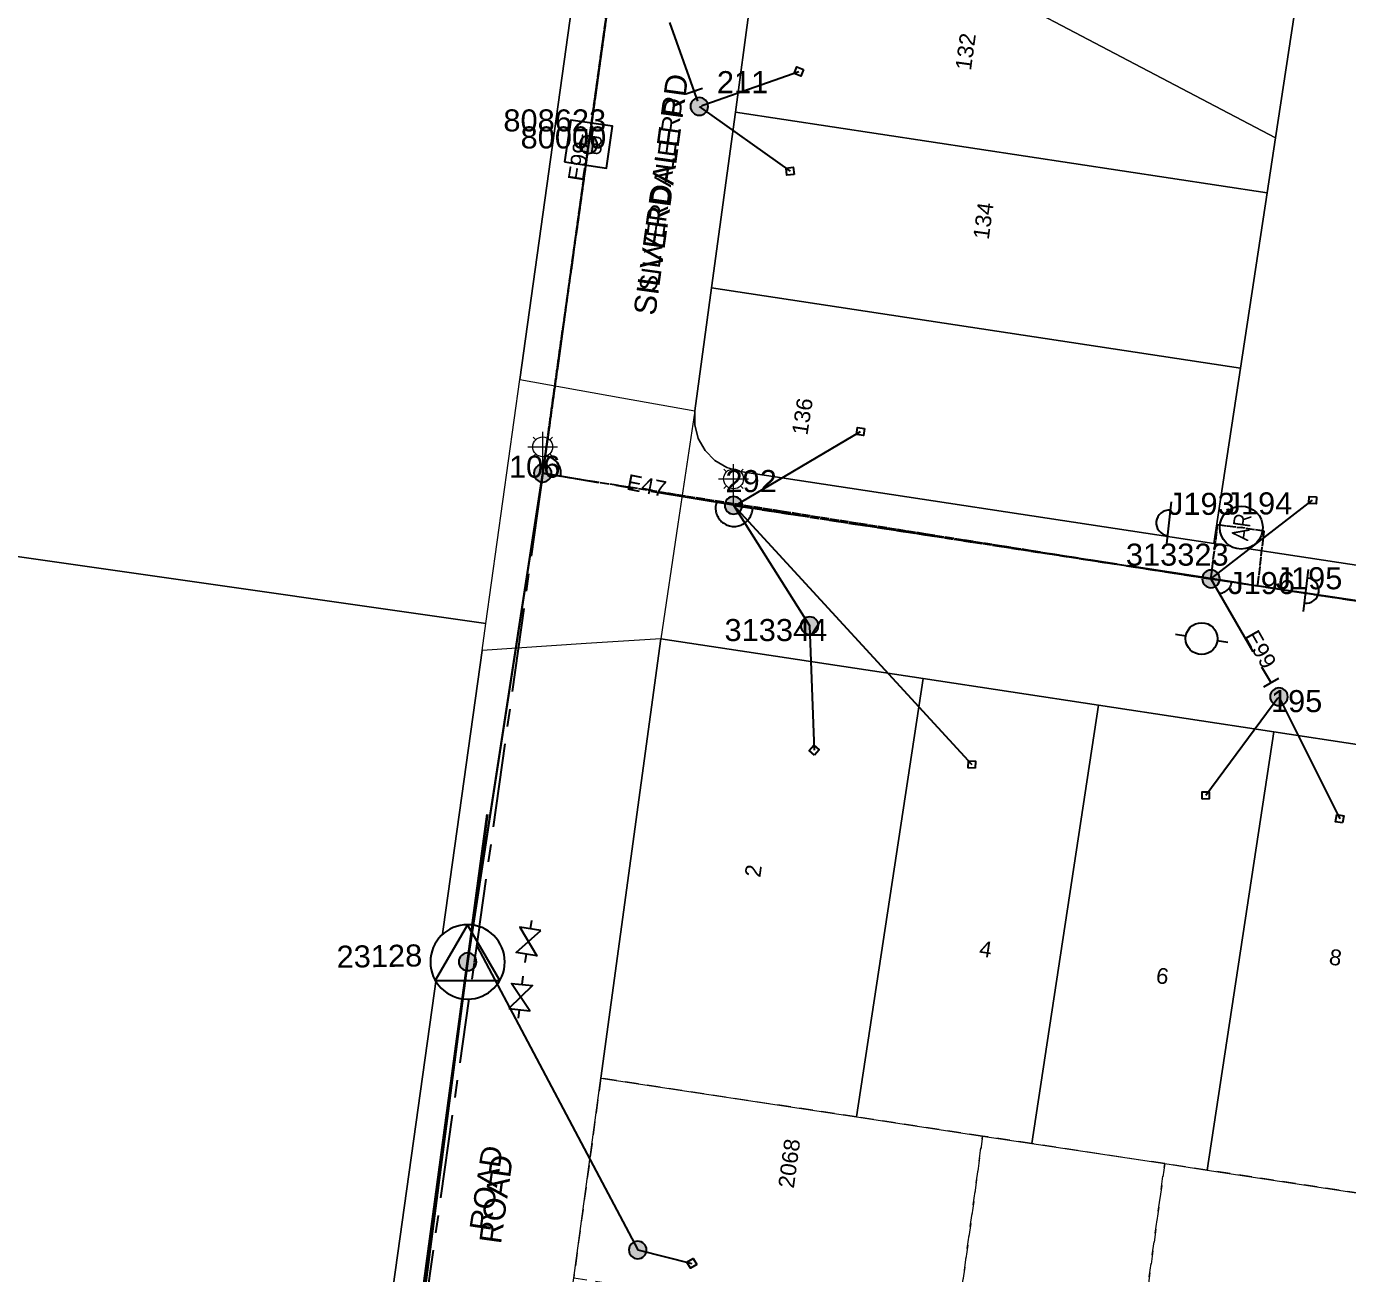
# Model space of a CAD drawing. Header units: metres. Extents: x 277548 to 280124, y 6243677 to 6246862.
# Drawn here: x 278435.7 to 278585.5, y 6245310 to 6245451.4 of the extents above; entities that cross this region are included whole.
import ezdxf
from ezdxf.enums import TextEntityAlignment as Align

# ---------------------------------------------------------------- set-up
doc = ezdxf.new("R2010")
doc.units = ezdxf.units.M
for name, pattern in [('Cable Exist OH', [1, 1, 0]), ('Dash', [5, 3, -2]), ('IECLCENT', [15.5, 9.5, -2, 2, -2])]:
    doc.linetypes.add(name, pattern=pattern)
doc.layers.get('0').update_dxf_attribs({"color": 6})
doc.layers.add('_User ZSTG1-1-1', color=7, linetype='Continuous', lineweight=0, true_color=0x0000f0)
doc.layers.add('Cadastre Land Parcels_SP_EXT', color=9, linetype='Continuous', lineweight=5)
doc.layers.add('Cadastre Roads_SP_EXT', color=94, linetype='Continuous', lineweight=15)
for name, color, linetype in [('Equip_LV_EXT', 7, 'Continuous'), ('Equip_SP_HV_EXT', 7, 'Continuous'), ('Equip_SP_SL_EXT', 7, 'Continuous'), ('Mains_LV_EXT', 7, 'Continuous'), ('Mains_SL_EXT', 7, 'Continuous'), ('Notes_HV_MISC', 7, 'Continuous'), ('Notes_LV_MISC', 7, 'Continuous'), ('Services_SP_EXT', 7, 'Continuous'), ('Span_SP_MISC', 7, 'Continuous'), ('Sub_SP_TR_HV_LV_EXT', 7, 'Continuous'), ('SupportsOH_SP_TR_HV_LV_SL_EXT', 7, 'Continuous')]:
    doc.layers.add(name, color=color, linetype=linetype)
doc.styles.add('POLE_LABEL', font='arial.ttf')
doc.styles.get("Standard").update_dxf_attribs({"font": 'arial.ttf'})
doc.styles.add('SWITCH_LABEL', font='arial.ttf', dxfattribs={"height": 2.5})

# ---------------------------------------------------------------- blocks, each defined once
blk = doc.blocks.new('SUB_POLE_EXT')
blk.add_wipeout([(0, 4.22), (0.42, 4.2), (0.83, 4.14), (1.21, 4.05), (1.62, 3.9), (1.99, 3.72), (2.35, 3.51), (2.68, 3.26), (2.99, 2.99), (3.28, 2.66), (3.52, 2.34), (3.76, 1.92), (3.9, 1.62), (4.04, 1.23), (4.18, 0.63), (4.22, 0), (4.18, -0.61), (4.06, -1.15), (3.9, -1.62), (3.58, -2.24), (3.22, -2.73), (2.97, -3.01), (2.68, -3.26), (2.36, -3.5), (2, -3.72), (1.64, -3.89), (1.25, -4.03), (0.82, -4.14), (0.42, -4.2), (0, -4.22), (-0.41, -4.2), (-0.8, -4.15), (-1.21, -4.05), (-1.62, -3.9), (-1.99, -3.73), (-2.35, -3.51), (-2.68, -3.26), (-2.96, -3.02), (-3.23, -2.72), (-3.51, -2.35), (-3.71, -2.01), (-3.91, -1.6), (-4.05, -1.21), (-4.16, -0.76), (-4.22, -0.14), (-4.21, 0.39), (-4.14, 0.83), (-4.03, 1.27), (-3.9, 1.63), (-3.71, 2.02), (-3.5, 2.37), (-3.28, 2.67), (-2.99, 2.99), (-2.68, 3.27), (-2.33, 3.52), (-1.98, 3.73), (-1.63, 3.9), (-1.2, 4.05), (-0.78, 4.15), (-0.4, 4.21)])
blk.add_line((2.16, 0.48), (2.16, 0.48, 0))
blk.add_lwpolyline([(-4.22, 0, 1), (4.22, 0, 1)], format="xyb", close=True)
blk.add_lwpolyline([(2.14, 0.52), (0, 4.22), (-3.66, -2.11), (3.66, -2.11)], close=True)
for tag, height, flags, p in [('ASSET_NUM', 2.5, 8, (2, 2)), ('STREET_CODE', 0.2, 9, (1.5, 0)), ('CONSTRUCTED_VOLTAGE', 0.2, 9, (1.5, -0.2)), ('OPERATING_VOLTAGE', 0.2, 9, (1.5, -0.6)), ('OPERATED_BY', 0.2, 9, (1.5, -0.8)), ('ORIENTATION', 0.2, 9, (1.5, -1.2)), ('OWNED_BY', 0.2, 9, (1.5, -1.4)), ('SECONDARY_VOLTAGE', 0.2, 9, (1.5, -1.6)), ('NO_PHASES', 0.2, 9, (1.5, -0.4)), ('MAINTAINED_BY', 0.2, 9, (1.5, -1)), ('STATE', 0.2, 9, (1.5, -1.8)), ('SUBSTATION_TYPE', 0.2, 9, (1.5, -2)), ('STREETNAME', 0.2, 9, (1.5, -2.8)), ('SUBURB', 0.2, 9, (1.5, -3)), ('USAGE', 0.2, 9, (1.5, -2.2)), ('LEGEND', 0.2, 9, (1.5, -2.4)), ('LOCATION', 0.2, 9, (1.5, -2.6)), ('Z', 0.2, 1, (1.5, -3.4)), ('NOTES', 0.2, 9, (1.5, -3.2))]:
    blk.add_attdef(tag, text='', height=height, dxfattribs=dict(flags=flags)).set_placement(p, align=Align.MIDDLE_LEFT)
blk = doc.blocks.new('LV_OH_LINKS_DISTFUSE_EXT')
for p, q in [((0, 0), (0.96, 0)), ((3.84, 0), (4.8, 0))]:
    blk.add_line(p, q)
blk.add_lwpolyline([(3.84, -1.2), (3.84, 1.2), (0.96, -1.2), (0.96, 1.2)], close=True)
at = {"flags": 9}
for tag, p in [('ACTUAL_STATUS', (0, 0)), ('CONSTRUCTED_VOLTAGE', (0, -0.2)), ('OPERATING_VOLTAGE', (0, -0.6)), ('ORIENTATION', (0, -0.8)), ('OWNED_BY', (0, -1)), ('STATE', (0, -1.2)), ('SWITCH_TYPE', (0, -1.4)), ('NO_PHASES', (0, -0.4)), ('USAGE', (0, -1.6)), ('NOTES', (0, -1.8))]:
    blk.add_attdef(tag, text='', height=0.2, dxfattribs=at).set_placement(p, align=Align.MIDDLE_LEFT)
at = {"flags": 1}
blk.add_attdef('Z', (0, 0), '', height=0.2, dxfattribs=at)
blk = doc.blocks.new('*U75')
at = {"lineweight": 15}
for p, q in [((0, 1.75), (0, 6.25)), ((-2.25, 4), (2.25, 4)), ((-1.46, 5.46), (-1.06, 5.06)), ((1.46, 5.46), (1.06, 5.06)), ((-1.46, 2.54), (-1.06, 2.94)), ((0, 0), (0, 2.5)), ((1.46, 2.54), (1.06, 2.94))]:
    blk.add_line(p, q, dxfattribs=at)
blk.add_circle((0, 4), 1.5, dxfattribs=at)
for tag, p, height, flags in [('OPERATING_VOLTAGE', (0.98, -1.65), 0.2, 9), ('ORIENTATION', (0.98, -1.85), 0.2, 9), ('OWNED_BY', (0.98, -2.05), 0.2, 9), ('CONSTRUCTED_VOLTAGE', (0.98, -0.65), 0.2, 9), ('CONTROL_TYPE', (0.98, -0.85), 0.2, 9), ('LANTERN_PURPOSE', (0.98, -1.05), 0.2, 9), ('LANTERN_TYPE', (0.98, -1.25), 0.2, 9), ('NO_PHASES', (0.98, -1.45), 0.2, 9), ('LNUMBER', (2.18, -3.25), 2.5, 8), ('STATE', (0.98, -2.25), 0.2, 9), ('USAGE', (0.98, -2.45), 0.2, 9), ('CEXIST', (0.98, -2.65), 0.2, 9), ('CNEW', (0.98, -2.85), 0.2, 9), ('CNUMBER', (0.98, -3.05), 0.2, 9), ('CREMOVE', (0.98, -3.25), 0.2, 9), ('CREPLACE', (0.98, -3.45), 0.2, 9), ('LKINGHEIGHT', (0.98, -3.65), 0.2, 9), ('LBRACKET', (0.98, -3.85), 0.2, 9), ('LBRACKETVOCAB', (0.98, -4.05), 0.2, 9), ('LCATEGORY', (0.98, -4.25), 0.2, 9), ('LCHARGE1', (0.98, -4.45), 0.2, 9), ('LCHARGE1PERCENT', (0.98, -4.65), 0.2, 9), ('LCHARGE2', (0.98, -4.85), 0.2, 9), ('LCHARGE2PERCENT', (0.98, -5.05), 0.2, 9), ('LCHARGE3', (0.98, -5.25), 0.2, 9), ('LCHARGE3PERCENT', (0.98, -5.45), 0.2, 9), ('LEXIST', (0.98, -5.65), 0.2, 9), ('LLAMP', (0.98, -5.85), 0.2, 9), ('LLAMPVOCAB', (0.98, -6.05), 0.2, 9), ('LMAST', (0.98, -6.25), 0.2, 9), ('LMASTVOCAB', (0.98, -6.45), 0.2, 9), ('LNEW', (0.98, -6.65), 0.2, 9), ('LANTNUMBER', (0.98, -6.85), 0.2, 9), ('LOUTREACH', (0.98, -7.25), 0.2, 9), ('LOUTREACHVOCAB', (0.98, -7.45), 0.2, 9), ('LRATECODE', (0.98, -7.65), 0.2, 9), ('LREMOVE', (0.98, -7.85), 0.2, 9), ('LREPLACE', (0.98, -8.05), 0.2, 9), ('STREETNAME', (0.98, -9.25), 0.2, 9), ('SUBURB', (0.98, -9.45), 0.2, 1), ('LTYPE', (0.98, -8.25), 0.2, 9), ('LTYPEVOCAB', (0.98, -8.45), 0.2, 9), ('LEGEND', (0.98, -8.65), 0.2, 9), ('LOCATION', (0.98, -8.85), 0.2, 9), ('NOTES', (0.98, -9.05), 0.2, 9)]:
    blk.add_attdef(tag, p, '', height=height, dxfattribs=dict(flags=flags))
blk = doc.blocks.new('CCP_EXT')
at = {"flags": 9}
for tag, p in [('LIFE_SUPPORT', (0, -1.6)), ('STATE', (0, -1.8)), ('NOTES', (0, -2))]:
    blk.add_attdef(tag, text='', height=0.2, dxfattribs=at).set_placement(p, align=Align.MIDDLE_LEFT)
blk.add_wipeout([(0, 0.57), (0.57, 0), (0, -0.57), (-0.57, 0)])
blk.add_lwpolyline([(-0.57, 0), (0, 0.57), (0.57, 0), (0, -0.57), (-0.57, 0)])
at = {"flags": 1}
blk.add_attdef('Z', (0, 0), '', height=0.2, dxfattribs=at)
at = {"flags": 9}
for tag, p in [('CCP_TYPE', (0, 0)), ('CONSTRUCTED_VOLTAGE', (0, -0.2)), ('OPERATING_VOLTAGE', (0, -0.6)), ('ORIENTATION', (0, -0.8)), ('OWNED_BY', (0, -1)), ('NO_PHASES', (0, -0.4)), ('USAGE', (0, -1.2)), ('LEGEND', (0, -1.4))]:
    blk.add_attdef(tag, text='', height=0.2, dxfattribs=at).set_placement(p, align=Align.MIDDLE_LEFT)
blk = doc.blocks.new('AUTO_RECLOSER_EXT')
at = {"style": 'SWITCH_LABEL'}
for tag, height, flags, p in [('ASSET_NUM', 2.5, 8, (2, 2)), ('STREET_CODE', 0.2, 9, (0, -0.2))]:
    blk.add_attdef(tag, text='', height=height, dxfattribs=dict(at, flags=flags)).set_placement(p, align=Align.MIDDLE_LEFT)
at = {"flags": 1}
blk.add_attdef('Z', (0, 0), '', height=0.2, dxfattribs=at)
at = {"flags": 9}
for tag, p in [('CONSTRUCTED_VOLTAGE', (0, -0.4)), ('OPERATING_VOLTAGE', (0, -0.8)), ('ORIENTATION', (0, -1)), ('OWNED_BY', (0, -1.2)), ('STATE', (0, -1.4)), ('NO_PHASES', (0, -0.6)), ('USAGE', (0, -1.6)), ('STREETNAME', (0, -2.2)), ('SUBURB', (0, -2.4)), ('LEGEND', (0, -1.8)), ('LOCATION', (0, -2)), ('NOTES', (0, -2.6))]:
    blk.add_attdef(tag, text='', height=0.2, dxfattribs=at).set_placement(p, align=Align.MIDDLE_LEFT)
blk.add_wipeout([(0, 2.43), (-0.3, 2.41), (-0.6, 2.35), (-0.89, 2.26), (-1.17, 2.13), (-1.42, 1.96), (-1.66, 1.77), (-1.87, 1.55), (-2.05, 1.3), (-2.19, 1.04), (-2.31, 0.75), (-2.38, 0.46), (-2.42, 0.16), (-2.42, -0.15), (-2.38, -0.45), (-2.31, -0.75), (-2.2, -1.03), (-2.05, -1.3), (-1.87, -1.54), (-1.66, -1.77), (-1.43, -1.96), (-1.17, -2.12), (-0.9, -2.25), (-0.61, -2.35), (-0.31, -2.41), (0, -2.43), (0.3, -2.41), (0.6, -2.35), (0.89, -2.26), (1.17, -2.13), (1.42, -1.96), (1.66, -1.77), (1.87, -1.55), (2.05, -1.3), (2.19, -1.04), (2.31, -0.75), (2.38, -0.46), (2.42, -0.16), (2.42, 0.15), (2.38, 0.45), (2.31, 0.75), (2.2, 1.03), (2.05, 1.3), (1.87, 1.54), (1.66, 1.77), (1.43, 1.96), (1.17, 2.12), (0.9, 2.25), (0.61, 2.35), (0.31, 2.41)])
blk.add_circle((0, 0), 2.43)
at = {"insert": (0, 0), "char_height": 2, "width": 3.6298, "attachment_point": 5}
blk.add_mtext('{\\Fisocp|c0;AR}', dxfattribs=at)
blk = doc.blocks.new('POLE_EXT')
blk.add_hatch(color=256).paths.add_polyline_path([(-1, 0, 1), (1, 0, 1)])
blk.add_lwpolyline([(-1, 0, 1), (1, 0, 1)], format="xyb", close=True)
for tag, height, flags, p in [('pNumber', 2.5, 8, (-17.84, 2.07)), ('OWNED_BY', 0.2, 9, (1.35, -0.4)), ('SPECIAL_USE', 0.2, 9, (1.35, -0.8)), ('STATE', 0.2, 9, (1.35, -1)), ('cLV', 0.2, 9, (1.35, -1.4)), ('hDepth', 0.2, 9, (1.35, -1.6)), ('PARENT', 0.2, 9, (1.35, -0.6)), ('USAGE', 0.2, 9, (1.35, -1.2)), ('hDia', 0.2, 9, (1.35, -1.8)), ('cHV', 0.2, 9, (1.35, -2)), ('LBRACKET', 0.2, 9, (1.35, -2.2)), ('LExisting', 0.2, 9, (1.35, -2.4)), ('LANTNUMBER', 0.2, 9, (1.35, -2.6)), ('LOther', 0.2, 9, (1.35, -2.8)), ('LRemove', 0.2, 9, (1.35, -3)), ('cLinedev', 0.2, 9, (1.35, -3.4)), ('pExisting', 0.2, 9, (1.35, -3.8)), ('pFooting', 0.2, 9, (1.35, -4.4)), ('LEGEND', 0.2, 9, (1.35, -3.2)), ('LOCATION', 0.2, 9, (1.35, -3.6)), ('PFNUMBER', 0.2, 9, (1.35, -4)), ('NEWPFNUMBER', 0.2, 9, (1.35, -4.2)), ('pNew', 0.2, 9, (1.35, -4.6)), ('pRelocate', 0.2, 9, (1.35, -5)), ('pRemove', 0.2, 9, (1.35, -5.2)), ('pReplace', 0.2, 9, (1.35, -5.4)), ('pStay', 0.2, 9, (1.35, -5.6)), ('pType', 0.2, 9, (1.35, -5.8)), ('cspan', 0.2, 9, (1.35, -6)), ('STREETNAME', 0.2, 9, (1.35, -6.2)), ('SUBURB', 0.2, 9, (1.35, -6.4)), ('OPERATED_BY', 0.2, 9, (1.36, -7.01)), ('NOTES', 0.2, 9, (1.35, -6.6)), ('MAINTAINED_BY', 0.2, 9, (1.36, -6.81))]:
    blk.add_attdef(tag, text='', height=height, dxfattribs=dict(flags=flags)).set_placement(p, align=Align.MIDDLE_LEFT)
at = {"style": 'POLE_LABEL'}
for tag, height, flags, p in [('ASSET_NUM', 2.5, 8, (2, 2)), ('STRUCTURE_PLANT_NUMBER', 0.2, 9, (1.35, 0.03)), ('STREET_CODE', 0.2, 9, (1.35, -0.2))]:
    blk.add_attdef(tag, text='', height=height, dxfattribs=dict(at, flags=flags)).set_placement(p, align=Align.MIDDLE_LEFT)
at = {"flags": 1}
blk.add_attdef('Z', (1.35, -7.33), '', height=0.2, dxfattribs=at)
blk = doc.blocks.new('HV_USL_CLOSED_EXT')
blk.add_line((2.4, 5.5), (-2.4, 5.5))
blk.add_lwpolyline([(1.44, 5.5, 0.414214), (0, 6.94, 0.414214), (-1.44, 5.5)], format="xyb")
for tag, height, flags, p in [('ASSET_NUM', 2.5, 8, (2, 2)), ('STREET_CODE', 0.2, 9, (1.5, 0)), ('ACTUAL_STATUS', 0.2, 9, (1.5, -0.2)), ('CONSTRUCTED_VOLTAGE', 0.2, 9, (1.5, -0.4)), ('OPERATING_VOLTAGE', 0.2, 9, (1.5, -0.8)), ('ORIENTATION', 0.2, 9, (1.5, -1)), ('OWNED_BY', 0.2, 9, (1.5, -1.2)), ('OPERATED_BY', 0.2, 9, (1.5, -1.4)), ('NO_PHASES', 0.2, 9, (1.5, -0.6)), ('STATE', 0.2, 9, (1.5, -1.8)), ('SWITCH_TYPE', 0.2, 9, (1.5, -2)), ('STREETNAME', 0.2, 9, (1.5, -2.8)), ('SUBURB', 0.2, 9, (1.5, -3)), ('MAINTAINED_BY', 0.2, 9, (1.5, -1.6)), ('USAGE', 0.2, 9, (1.5, -2.2)), ('LEGEND', 0.2, 9, (1.5, -2.4)), ('LOCATION', 0.2, 9, (1.5, -2.6)), ('Z', 0.2, 1, (1.5, -3.6)), ('NOTES', 0.2, 9, (1.5, -3.2)), ('LABEL_ALIGNMENT', 0.2, 9, (1.5, -3.4))]:
    blk.add_attdef(tag, text='', height=height, dxfattribs=dict(flags=flags)).set_placement(p, align=Align.MIDDLE_LEFT)
blk = doc.blocks.new('HV_ABS_OPEN_EXT')
for p, q in [((-3, 6.87), (-1.8, 6.87)), ((1.8, 6.87), (3, 6.87))]:
    blk.add_line(p, q)
blk.add_circle((0, 6.87), 1.8)
for tag, height, flags, p in [('ASSET_NUM', 2.5, 8, (2, 2)), ('STREET_CODE', 0.2, 9, (1.5, 0)), ('ACTUAL_STATUS', 0.2, 9, (1.5, -0.2)), ('CONSTRUCTED_VOLTAGE', 0.2, 9, (1.5, -0.4)), ('OPERATING_VOLTAGE', 0.2, 9, (1.5, -0.8)), ('ORIENTATION', 0.2, 9, (1.5, -1)), ('OWNED_BY', 0.2, 9, (1.5, -1.2)), ('STATE', 0.2, 9, (1.5, -1.4)), ('SWITCH_TYPE', 0.2, 9, (1.5, -1.6)), ('NO_PHASES', 0.2, 9, (1.5, -0.6)), ('STREETNAME', 0.2, 9, (1.5, -2.4)), ('SUBURB', 0.2, 9, (1.5, -2.6)), ('USAGE', 0.2, 9, (1.5, -1.8)), ('LEGEND', 0.2, 9, (1.5, -2)), ('LOCATION', 0.2, 9, (1.5, -2.2)), ('NOTES', 0.2, 9, (1.5, -2.8)), ('MAINTAINED_BY', 0.2, 9, (1.5, -3)), ('OPERATED_BY', 0.2, 9, (1.5, -3.2)), ('Z', 0.2, 1, (1.5, -3.6)), ('LABEL_ALIGNMENT', 0.2, 9, (1.5, -3.4))]:
    blk.add_attdef(tag, text='', height=height, dxfattribs=dict(flags=flags)).set_placement(p, align=Align.MIDDLE_LEFT)
blk = doc.blocks.new('HV_LOAD_BREAK_EXT')
blk.add_lwpolyline([(-2.4, -2.4), (2.4, -2.4), (2.4, 2.4), (-2.4, 2.4)], close=True)
at = {"insert": (-1.1, 0.99), "char_height": 2, "width": 2.9628, "attachment_point": 1}
blk.add_mtext('{\\Fisocp|c0;LB}', dxfattribs=at)
for tag, height, flags, p in [('ASSET_NUM', 2.5, 8, (2, 2)), ('STREET_CODE', 0.2, 9, (1.5, 0)), ('ACTUAL_STATUS', 0.2, 9, (1.5, -0.2)), ('CONSTRUCTED_VOLTAGE', 0.2, 9, (1.5, -0.4)), ('OPERATING_VOLTAGE', 0.2, 9, (1.5, -0.8)), ('ORIENTATION', 0.2, 9, (1.5, -1)), ('OWNED_BY', 0.2, 9, (1.5, -1.2)), ('OPERATED_BY', 0.2, 9, (1.5, -1.4)), ('NO_PHASES', 0.2, 9, (1.5, -0.6)), ('STATE', 0.2, 9, (1.5, -1.8)), ('SWITCH_TYPE', 0.2, 9, (1.5, -2)), ('STREETNAME', 0.2, 9, (1.5, -2.8)), ('SUBURB', 0.2, 9, (1.5, -3)), ('MAINTAINED_BY', 0.2, 9, (1.5, -1.6)), ('USAGE', 0.2, 9, (1.5, -2.2)), ('LEGEND', 0.2, 9, (1.5, -2.4)), ('LOCATION', 0.2, 9, (1.5, -2.6)), ('Z', 0.2, 1, (1.5, -3.6)), ('NOTES', 0.2, 9, (1.5, -3.2)), ('LABEL_ALIGNMENT', 0.2, 9, (1.5, -3.4))]:
    blk.add_attdef(tag, text='', height=height, dxfattribs=dict(flags=flags)).set_placement(p, align=Align.MIDDLE_LEFT)
blk = doc.blocks.new('End Shackle_EXT')
at = {"flags": 9}
for tag, p in [('STATE', (0, -1.2)), ('USAGE', (0, -1.4)), ('NOTES', (0, -1.6))]:
    blk.add_attdef(tag, text='', height=0.2, dxfattribs=at).set_placement(p, align=Align.MIDDLE_LEFT)
blk.add_wipeout([(0, 0.25), (1.81, 0.25), (1.82, -0.25), (0, -0.25)])
blk.add_line((1.81, -1), (1.81, 1))
at = {"flags": 1}
blk.add_attdef('Z', (0, 0), '', height=0.2, dxfattribs=at)
at = {"flags": 9}
for tag, p in [('CONNECTOR_TYPE', (0, 0)), ('CONSTRUCTED_VOLTAGE', (0, -0.2)), ('OPERATING_VOLTAGE', (0, -0.6)), ('ORIENTATION', (0, -0.8)), ('OWNED_BY', (0, -1)), ('NO_PHASES', (0, -0.4))]:
    blk.add_attdef(tag, text='', height=0.2, dxfattribs=at).set_placement(p, align=Align.MIDDLE_LEFT)

msp = doc.modelspace()

# ---------------------------------------------------------------- linework, layer by layer
at = {"layer": '_User ZSTG1-1-1', "color": 252, "linetype": 'Dash', "ltscale": 0.5, "true_color": 0x878787}
for points in [[(278529.79197, 6245327.75096), (278500.827, 6245332.15796), (278497.74296, 6245309.51398), (278541.024, 6245302.934), (278544.10804, 6245325.57798), (278529.79197, 6245327.75096)], [(278549.68404, 6245324.72698), (278544.10804, 6245325.57798), (278541.024, 6245302.934), (278537.94004, 6245280.28799), (278494.659, 6245286.86903), (278494.03899, 6245282.31001), (278557.97299, 6245272.61701), (278560.98796, 6245294.75996), (278564.75897, 6245322.45303), (278549.68404, 6245324.72698)], [(278569.57902, 6245321.72102), (278564.75897, 6245322.45303), (278560.98796, 6245294.75996), (278600.35896, 6245288.77402), (278605.33403, 6245271.81698), (278605.88496, 6245272.24901), (278606.45797, 6245272.65296), (278607.05104, 6245273.02599), (278607.66204, 6245273.36801), (278608.28999, 6245273.677), (278608.93403, 6245273.95101), (278609.59201, 6245274.19401), (278609.82998, 6245274.27104), (278597.141, 6245317.52999), (278589.47099, 6245318.69598), (278569.57902, 6245321.72102)]]:
    msp.add_lwpolyline(points, close=True, dxfattribs=at)
at = {"layer": 'Cadastre Land Parcels_SP_EXT', "linetype": 'Continuous'}
for points in [[(278074.37002, 6245722.69396), (278062.14001, 6245724.36504), (277792.80096, 6245761.58001), (277752.27298, 6245488.94898), (278487.77603, 6245383.72699), (278491.62601, 6245411.39497), (278498.16103, 6245458.36399), (278500.64698, 6245476.232), (278503.80602, 6245498.93004), (278506.91303, 6245521.26397), (278473.92398, 6245567.11999), (278448.41997, 6245667.26498), (278074.37002, 6245722.69396)], [(278487.77603, 6245383.72699), (277752.27298, 6245488.94898), (277699.81304, 6245136.16802), (278096.86401, 6245079.83796), (278048.99497, 6244739.71701), (278118.93303, 6244744.49801), (278213.65598, 6244772.58204), (278291.14497, 6244821.76697), (278321.77599, 6244865.59099), (278358.03096, 6244967.69299), (278447.97203, 6245099.12503), (278487.347, 6245380.666), (278487.77603, 6245383.72699)], [(278582.427, 6245472.35897), (278549.60198, 6245477.34596), (278526.92602, 6245466.10802), (278526.49699, 6245465.54402), (278577.33003, 6245438.79902), (278582.427, 6245472.35897)], [(278617.397, 6245467.04699), (278582.427, 6245472.35897), (278577.33003, 6245438.79902), (278576.38399, 6245432.56901), (278573.36398, 6245412.678), (278570.34301, 6245392.79398), (278620.07197, 6245385.23703), (278632.15499, 6245464.80502), (278617.397, 6245467.04699)], [(278577.33003, 6245438.79902), (278526.49699, 6245465.54402), (278517.63502, 6245453.27797), (278516.06897, 6245441.73104), (278576.38399, 6245432.56901), (278577.33003, 6245438.79902)], [(278576.38399, 6245432.56901), (278516.06897, 6245441.73104), (278513.36599, 6245421.79004), (278573.36398, 6245412.678), (278576.38399, 6245432.56901)], [(278573.36398, 6245412.678), (278513.36599, 6245421.79004), (278511.47303, 6245407.83004), (278511.46304, 6245406.25004), (278511.85798, 6245404.72003), (278512.63398, 6245403.34204), (278513.73496, 6245402.209), (278515.08998, 6245401.39696), (278516.60798, 6245400.95997), (278516.61796, 6245400.95803), (278570.34301, 6245392.79398), (278573.36398, 6245412.678)], [(278537.35201, 6245377.47604), (278507.61298, 6245381.99699), (278500.827, 6245332.15796), (278529.79197, 6245327.75096), (278537.35201, 6245377.47604)], [(278557.24399, 6245374.45303), (278537.35201, 6245377.47604), (278529.79197, 6245327.75096), (278544.10804, 6245325.57798), (278549.68404, 6245324.72698), (278557.24399, 6245374.45303)], [(278564.75897, 6245322.45303), (278569.57902, 6245321.72102), (278577.13596, 6245371.42702), (278557.24399, 6245374.45303), (278549.68404, 6245324.72698), (278564.75897, 6245322.45303)], [(278589.47099, 6245318.69598), (278597.02696, 6245368.40499), (278577.13596, 6245371.42702), (278569.57902, 6245321.72102), (278589.47099, 6245318.69598)]]:
    msp.add_lwpolyline(points, close=True, dxfattribs=at)
at = {"layer": 'Cadastre Roads_SP_EXT', "linetype": 'Continuous'}
msp.add_lwpolyline([(278517.635, 6245453.27797), (278509.522, 6245455.39704), (278498.16102, 6245458.36403), (278491.62604, 6245411.395), (278503.20399, 6245409.31504), (278511.47302, 6245407.83), (278513.36603, 6245421.79), (278516.06898, 6245441.73102), (278517.635, 6245453.27797)], close=True, dxfattribs=at)
for points in [[(278620.07196, 6245385.23698), (278570.34302, 6245392.79401), (278570.34302, 6245392.79401), (278516.61798, 6245400.95796), (278516.608, 6245400.95999), (278515.09003, 6245401.39702), (278513.73498, 6245402.20899), (278512.63398, 6245403.34204), (278511.85804, 6245404.71996), (278511.46296, 6245406.25004), (278511.47302, 6245407.83), (278509.55396, 6245394.98496), (278507.613, 6245381.99704), (278537.35199, 6245377.47596), (278557.24401, 6245374.45299), (278577.13603, 6245371.42702), (278597.02699, 6245368.40502)], [(278376.41097, 6244959.55701), (278466.47003, 6245089.74803), (278469.09201, 6245108.23404), (278476.95501, 6245164.19004), (278481.78401, 6245197.49199), (278486.61398, 6245230.88701), (278491.40501, 6245264.237), (278494.039, 6245282.31001), (278494.65899, 6245286.86897), (278497.74298, 6245309.51401), (278500.82697, 6245332.15799), (278507.613, 6245381.99704), (278499.17097, 6245381.44301), (278487.34701, 6245380.66601), (278447.97201, 6245099.12504), (278358.03102, 6244967.69297)]]:
    msp.add_lwpolyline(points, dxfattribs=at)
at = {"layer": 'Mains_SL_EXT', "linetype": 'Cable Exist OH'}
msp.add_lwpolyline([(278503.57895, 6245467.89091), (278494.22453, 6245400.75751)], dxfattribs=at)
at = {"layer": 'Notes_HV_MISC', "linetype": 'Cable Exist OH'}
for points in [[(278499.42818, 6245438.1027), (278503.57895, 6245467.89091)], [(278494.22445, 6245400.75751), (278499.41892, 6245438.0363), (278499.42818, 6245438.1027)]]:
    msp.add_lwpolyline(points, dxfattribs=at)
at = {"layer": 'Notes_HV_MISC', "linetype": 'Continuous'}
msp.add_lwpolyline([(278496.24167, 6245400.36284, 0.445610109), (278494.49849, 6245402.71321)], format="xyb", dxfattribs=at)
at = {"layer": 'Notes_LV_MISC', "linetype": 'IECLCENT'}
for points in [[(278503.57895, 6245467.89091), (278494.2322, 6245400.81307)], [(278515.86393, 6245397.124), (278494.22453, 6245400.75751)], [(278619.5027, 6245381.28442), (278569.95285, 6245388.80677)], [(278486.15054, 6245343.31144), (278477.65681, 6245283.54741)]]:
    msp.add_lwpolyline(points, dxfattribs=at)
for points in [[(278496.25891, 6245400.35344, 0.440144548), (278494.49849, 6245402.71321)], [(278513.91932, 6245397.4234, 1.125764672), (278518.01147, 6245396.70038)], [(278570.95233, 6245387.13861, 0.352981648), (278572.37117, 6245388.42819)]]:
    msp.add_lwpolyline(points, format="xyb", dxfattribs=at)

# ---------------------------------------------------------------- block references
at = {"layer": 'Equip_LV_EXT', "rotation": 81.0441660812126}
msp.add_blockref('LV_OH_LINKS_DISTFUSE_EXT', (278492.23248, 6245345.27955), dxfattribs=at)
at = {"layer": 'Equip_SP_HV_EXT'}
ref = msp.add_blockref('HV_LOAD_BREAK_EXT', (278499.42824, 6245438.10272), dxfattribs=dict(at, rotation=351.5181040294228))
ref.add_attrib('ASSET_NUM', '80000', dxfattribs={"layer": '0', "height": 2.5}).set_placement((278501.42824, 6245438.85272), align=Align.MIDDLE_RIGHT)
ref = msp.add_blockref('HV_ABS_OPEN_EXT', (278569.95289, 6245388.80676), dxfattribs=dict(at, rotation=171.4692343092471))
ref.add_attrib('ASSET_NUM', 'J196', dxfattribs={"layer": '0', "height": 2.5}).set_placement((278571.95289, 6245389.55676), align=Align.TOP_LEFT)
ref = msp.add_blockref('HV_USL_CLOSED_EXT', (278575.32804, 6245388.10301), dxfattribs=dict(at, rotation=263.1572265833953))
ref.add_attrib('ASSET_NUM', 'J195', dxfattribs={"layer": '0', "height": 2.5}).set_placement((278577.32804, 6245388.85301), align=Align.MIDDLE_LEFT)
at = {"layer": 'Equip_SP_SL_EXT', "xscale": 0.75, "yscale": 0.75, "zscale": 0.75}
for p in [(278494.22452, 6245400.75748), (278515.86405, 6245397.12406)]:
    msp.add_blockref('*U75', p, dxfattribs=at)
at = {"layer": 'SupportsOH_SP_TR_HV_LV_SL_EXT'}
ref = msp.add_blockref('POLE_EXT', (278499.41891, 6245438.03627), dxfattribs=at)
ref.add_attrib('ASSET_NUM', '808623', dxfattribs={"layer": '0', "height": 2.5, "style": 'POLE_LABEL'}).set_placement((278501.41891, 6245438.78627), align=Align.BOTTOM_RIGHT)
ref = msp.add_blockref('POLE_EXT', (278494.22454, 6245400.75745), dxfattribs=at)
ref.add_attrib('ASSET_NUM', '106', dxfattribs={"layer": '0', "height": 2.5, "style": 'POLE_LABEL'}).set_placement((278496.22454, 6245401.50745), align=Align.MIDDLE_RIGHT)
ref = msp.add_blockref('POLE_EXT', (278515.864, 6245397.12403), dxfattribs=at)
ref.add_attrib('ASSET_NUM', '292', dxfattribs={"layer": '0', "height": 2.5, "rotation": 0.194165, "style": 'POLE_LABEL'}).set_placement((278517.864, 6245397.87403), align=Align.BOTTOM_CENTER)
ref = msp.add_blockref('POLE_EXT', (278524.49357, 6245383.47727), dxfattribs=at)
ref.add_attrib('ASSET_NUM', '313344', dxfattribs={"layer": '0', "height": 2.5, "style": 'POLE_LABEL'}).set_placement((278526.49357, 6245384.22727), align=Align.TOP_RIGHT)
msp.add_blockref('POLE_EXT', (278505.00363, 6245312.65755), dxfattribs=at)

# ---------------------------------------------------------------- texts
at = {"layer": 'Cadastre Land Parcels_SP_EXT'}
for s, rotation, p in [('132', 82.152283, (278542.783, 6245446.38416)), ('134', 82.152542, (278544.79577, 6245427.192)), ('136', 81.097153, (278524.23196, 6245404.99349)), ('2', 82.152603, (278518.89597, 6245354.84552)), ('4', 351.46936, (278543.63604, 6245345.99696)), ('8', 351.469391, (278583.30323, 6245345.06224)), ('6', 351.469666, (278563.68037, 6245342.95619)), ('2068', 82.406578, (278522.6988, 6245319.58698))]:
    msp.add_text(s, height=1.8, rotation=rotation, dxfattribs=at).set_placement(p)
at = {"layer": 'Cadastre Roads_SP_EXT'}
for s, p in [('SILVERDALE RD', (278507.63197, 6245432.38746)), ('ROAD', (278488.94158, 6245318.42973))]:
    msp.add_text(s, height=2.5, rotation=82.15242, dxfattribs=at).set_placement(p, align=Align.MIDDLE_CENTER)
at = {"layer": 'Mains_LV_EXT'}
for s, rotation, p in [('E99', 80.9833638, (278498.82709, 6245433.78923)), ('E47', 348.9287422, (278503.64042, 6245398.91514)), ('E99', 299.4905629, (278573.7442, 6245382.2989))]:
    msp.add_text(s, height=1.8, rotation=rotation, dxfattribs=at).set_placement(p)
at = {"layer": 'Notes_HV_MISC'}
msp.add_text('ROAD', height=2.5, rotation=82.15242, dxfattribs=at).set_placement((278488.94158, 6245318.42973), align=Align.MIDDLE_CENTER)
at = {"layer": 'Notes_LV_MISC', "color": 7}
msp.add_text('ROAD', height=2.4, rotation=81.3555561, dxfattribs=at).set_placement((278487.81547, 6245319.67693), align=Align.MIDDLE_CENTER)

# ---------------------------------------------------------------- next in the draw order: block references
at = {"layer": 'Equip_SP_HV_EXT'}
ref = msp.add_blockref('AUTO_RECLOSER_EXT', (278573.44152, 6245394.59525), dxfattribs=dict(at, rotation=82.00814695965231))
ref.add_attrib('ASSET_NUM', 'J194', dxfattribs={"layer": '0', "height": 2.5, "style": 'SWITCH_LABEL'}).set_placement((278575.44152, 6245395.34525), align=Align.BOTTOM_CENTER)
at = {"layer": 'Services_SP_EXT'}
for p, rotation in [((278523.26566, 6245446.32061), 203.1563142713926), ((278522.28022, 6245435.02524), 140.8710592041016), ((278530.25851, 6245405.49583), 215.988430670658), ((278581.53335, 6245397.70494), 222.4107258625313), ((278524.99721, 6245369.3526), 93.34827919793837), ((278542.88006, 6245367.73095), 133.2217296075326), ((278569.41013, 6245364.21492), 45.41075237931009), ((278584.60014, 6245361.57551), 125.8856239143635), ((278511.1367, 6245311.13924), 165.545128187422)]:
    msp.add_blockref('CCP_EXT', p, dxfattribs=dict(at, rotation=rotation))
at = {"layer": 'Sub_SP_TR_HV_LV_EXT'}
ref = msp.add_blockref('SUB_POLE_EXT', (278485.7069, 6245345.33136), dxfattribs=at)
ref.add_attrib('ASSET_NUM', '23128', dxfattribs={"height": 2.5, "rotation": 1.0000001}).set_placement((278480.55961, 6245346.08136), align=Align.MIDDLE_RIGHT)

# ---------------------------------------------------------------- next in the draw order: linework, layer by layer
at = {"layer": 'Notes_HV_MISC', "linetype": 'Cable Exist OH', "const_width": 0.25}
for points in [[(278494.22453, 6245400.75751), (278485.70942, 6245345.34999)], [(278485.70942, 6245345.34999), (278477.66932, 6245283.54132)]]:
    msp.add_lwpolyline(points, dxfattribs=at)
at = {"layer": 'Notes_HV_MISC', "linetype": 'Cable Exist OH'}
for points in [[(278494.22453, 6245400.75743), (278570.0044, 6245388.78191)], [(278570.00424, 6245388.78191), (278570.75398, 6245394.93116), (278573.44147, 6245394.59516)], [(278575.328, 6245388.10299), (278576.02552, 6245394.18176), (278573.44147, 6245394.59516)]]:
    msp.add_lwpolyline(points, dxfattribs=at)
at = {"layer": 'Notes_LV_MISC', "linetype": 'IECLCENT'}
for points in [[(278494.22453, 6245400.75751), (278486.447, 6245345.23142)], [(278569.95285, 6245388.80677), (278515.86393, 6245397.124)], [(278486.44717, 6245345.23142), (278486.18875, 6245343.35907)]]:
    msp.add_lwpolyline(points, dxfattribs=at)
at = {"layer": 'Span_SP_MISC', "lineweight": 35}
msp.add_line((278470.87508, 6245235.49464), (278487.97117, 6245362.09931), dxfattribs=at)

# ---------------------------------------------------------------- next in the draw order: block references
at = {"layer": 'Equip_LV_EXT', "rotation": 263.8803383468989}
msp.add_blockref('LV_OH_LINKS_DISTFUSE_EXT', (278491.96932, 6245343.73001), dxfattribs=at)
at = {"layer": 'Equip_SP_HV_EXT'}
ref = msp.add_blockref('HV_USL_CLOSED_EXT', (278570.70237, 6245394.54345), dxfattribs=dict(at, rotation=83.86274110204826))
ref.add_attrib('ASSET_NUM', 'J193', dxfattribs={"layer": '0', "height": 2.5}).set_placement((278572.70237, 6245395.29345), align=Align.BOTTOM_RIGHT)
at = {"layer": 'Services_SP_EXT'}
for p, rotation in [((278523.26566, 6245446.32061), 203.1563142713926), ((278522.28022, 6245435.02524), 140.8710592041016), ((278530.25851, 6245405.49583), 215.988430670658), ((278581.53335, 6245397.70494), 222.4107258625313), ((278524.99721, 6245369.3526), 93.34827919793837), ((278542.88006, 6245367.73095), 133.2217296075326), ((278569.41013, 6245364.21492), 45.41075237931009), ((278584.60014, 6245361.57551), 125.8856239143635), ((278511.1367, 6245311.13924), 165.545128187422)]:
    msp.add_blockref('CCP_EXT', p, dxfattribs=dict(at, rotation=rotation))
at = {"layer": 'SupportsOH_SP_TR_HV_LV_SL_EXT'}
ref = msp.add_blockref('POLE_EXT', (278570.00436, 6245388.78189), dxfattribs=at)
ref.add_attrib('ASSET_NUM', '313323', dxfattribs={"layer": '0', "height": 2.5, "style": 'POLE_LABEL'}).set_placement((278572.00436, 6245389.53189), align=Align.BOTTOM_RIGHT)
msp.add_blockref('POLE_EXT', (278485.70942, 6245345.34999), dxfattribs=at)

# ---------------------------------------------------------------- next in the draw order: linework, layer by layer
at = {"layer": 'Mains_SL_EXT', "linetype": 'Cable Exist OH'}
msp.add_lwpolyline([(278515.86393, 6245397.124), (278569.74198, 6245388.83939), (278619.5027, 6245381.28442)], dxfattribs=at)
at = {"layer": 'Services_SP_EXT'}
for points in [[(278511.97812, 6245442.37419), (278523.26573, 6245446.32061)], [(278511.97812, 6245442.37419), (278522.2801, 6245435.0252)], [(278515.93833, 6245397.01541), (278530.25851, 6245405.49591)], [(278515.8639, 6245397.12399), (278524.49351, 6245383.47726), (278524.99725, 6245369.35255)], [(278515.86399, 6245397.12407), (278542.88006, 6245367.73093)], [(278570.00438, 6245388.78189), (278581.53339, 6245397.70498)], [(278577.71415, 6245375.41702), (278569.41018, 6245364.21489)], [(278577.71415, 6245375.41702), (278584.6001, 6245361.5755)], [(278486.76824, 6245347.1612), (278505.00353, 6245312.65757), (278511.1367, 6245311.13929)]]:
    msp.add_lwpolyline(points, dxfattribs=at)

# ---------------------------------------------------------------- next in the draw order: block references
at = {"layer": 'Mains_LV_EXT'}
for p, rotation in [((278511.97798, 6245442.37428), 108.8264776169103), ((278577.71417, 6245375.41704), 119.9794888868888)]:
    msp.add_blockref('End Shackle_EXT', p, dxfattribs=dict(at, rotation=rotation))

# ---------------------------------------------------------------- next in the draw order: linework, layer by layer
at = {"layer": 'Notes_HV_MISC', "linetype": 'Cable Exist OH'}
msp.add_lwpolyline([(278569.95285, 6245388.80677), (278716.6085, 6245366.66003), (278850.10763, 6245346.29931)], dxfattribs=at)
at = {"layer": 'Notes_LV_MISC', "linetype": 'IECLCENT'}
for points in [[(278503.38759, 6245466.50271), (278511.97809, 6245442.37426)], [(278570.0044, 6245388.78191), (278577.7142, 6245375.41703)]]:
    msp.add_lwpolyline(points, dxfattribs=at)

# ---------------------------------------------------------------- next in the draw order: block references
at = {"layer": 'SupportsOH_SP_TR_HV_LV_SL_EXT'}
ref = msp.add_blockref('POLE_EXT', (278511.97811, 6245442.37409), dxfattribs=at)
ref.add_attrib('ASSET_NUM', '211', dxfattribs={"layer": '0', "height": 2.5, "style": 'POLE_LABEL'}).set_placement((278513.97811, 6245443.12409), align=Align.BOTTOM_LEFT)
ref = msp.add_blockref('POLE_EXT', (278577.71421, 6245375.41706), dxfattribs=at)
ref.add_attrib('ASSET_NUM', '195', dxfattribs={"layer": '0', "height": 2.5, "rotation": 0.028262, "style": 'POLE_LABEL'}).set_placement((278579.71421, 6245376.16706), align=Align.TOP_CENTER)

# ---------------------------------------------------------------- next in the draw order: texts
at = {"layer": 'Notes_HV_MISC'}
msp.add_text('SILVERDALE RD', height=2.5, rotation=82.15242, dxfattribs=at).set_placement((278507.63197, 6245432.38746), align=Align.MIDDLE_CENTER)
at = {"layer": 'Notes_LV_MISC'}
msp.add_text('SILVERDALE RD', height=2, rotation=82.15242, dxfattribs=at).set_placement((278507.63197, 6245432.38746), align=Align.MIDDLE_CENTER)

doc.saveas('drawing.dxf')
